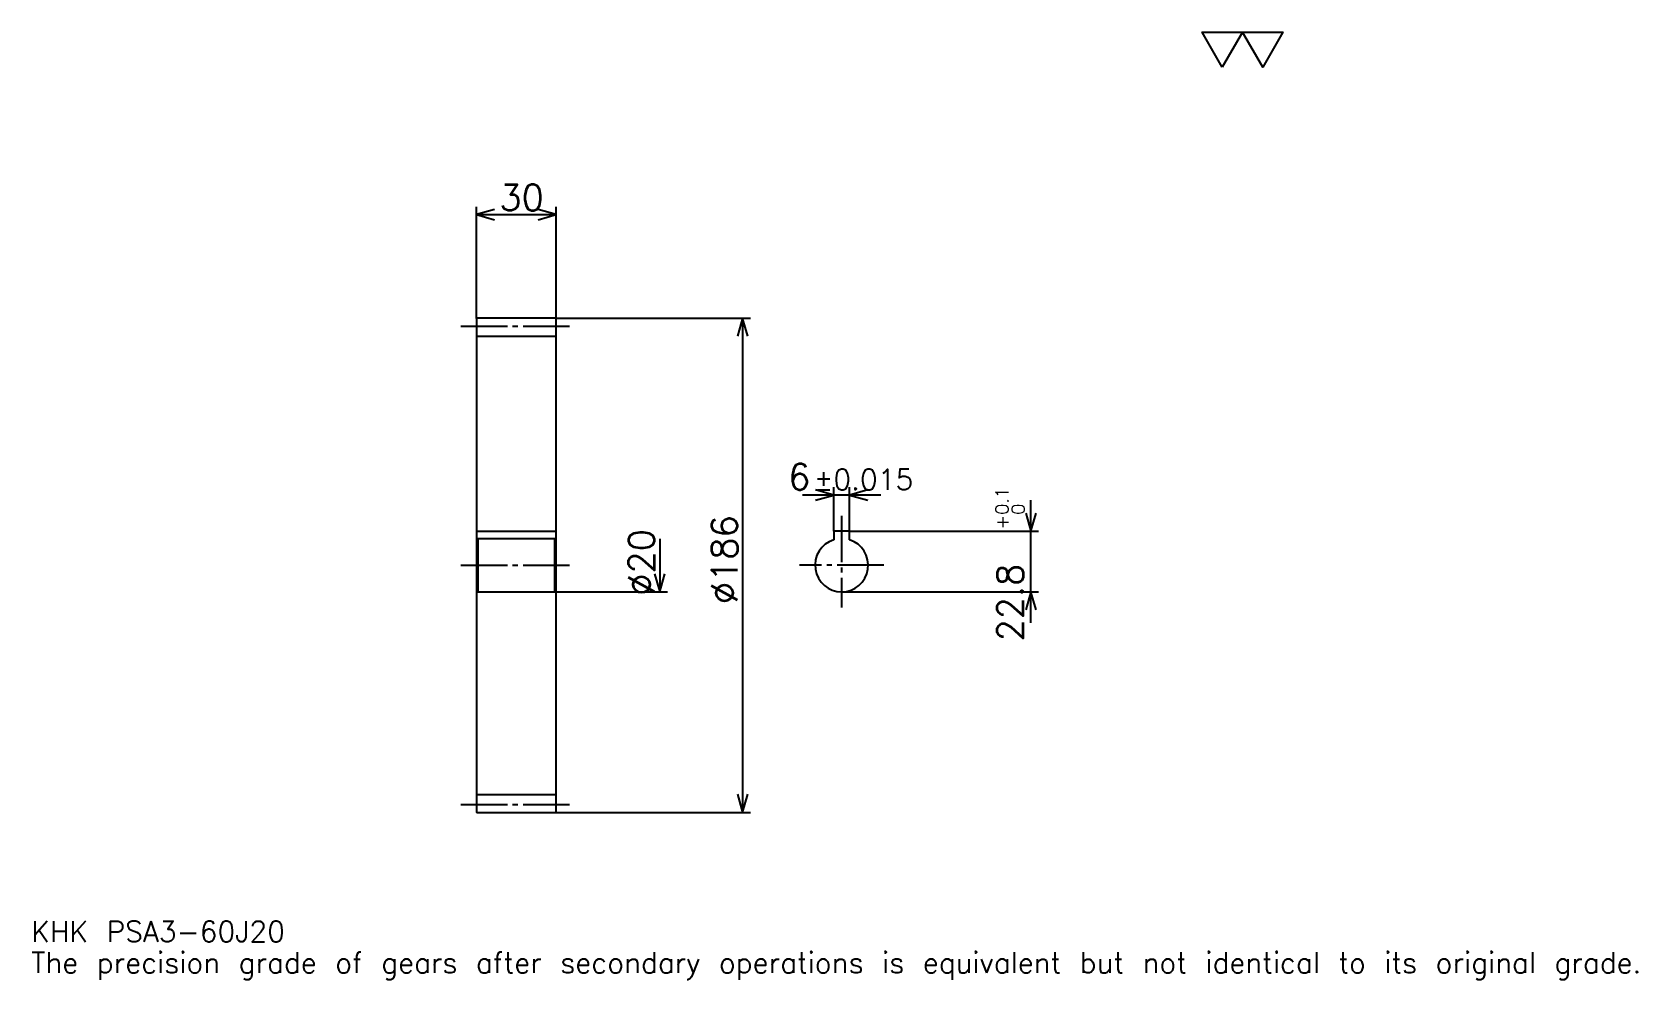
# Model space of a CAD drawing. Extents: x 20 to 624, y 7 to 364.
import ezdxf

# ---------------------------------------------------------------- set-up
doc = ezdxf.new("R2010")
doc.units = 0
doc.linetypes.add('DASHDOT', pattern=[23.380436, 17.535326, -1.94837, 1.94837, -1.94837])
doc.layers.get('0').update_dxf_attribs({"linetype": 'CONTINUOUS'})
doc.layers.add('DASHDOT', color=6, linetype='DASHDOT')
doc.styles.add('KANJI', font='TXT', dxfattribs={"bigfont": 'BIGFONT'})

msp = doc.modelspace()

# ---------------------------------------------------------------- linework, layer by layer
at = {"color": 5}
for p, q in [((186.975555, 256.210602), (186.975555, 298.100555)), ((216.975555, 256.210602), (216.975555, 298.100555)), ((186.975555, 295.177979), (216.975555, 295.177979)), ((186.975555, 256.110596), (186.975555, 256.210602)), ((216.875549, 256.210602), (216.975555, 256.210602)), ((216.975555, 256.210602), (290.039429, 256.210602)), ((216.975555, 256.110596), (216.975555, 256.210602)), ((287.116852, 256.210602), (287.116852, 70.210602)), ((339.084229, 189.649185), (309.703796, 189.649185)), ((321.394043, 176.010605), (321.394043, 192.571747)), ((327.394043, 176.010605), (327.394043, 192.571747)), ((395.586975, 141.520386), (395.586975, 187.700821)), ((327.394043, 176.010605), (398.509521, 176.010605)), ((255.942947, 173.210602), (255.942947, 153.210602)), ((216.975555, 153.210602), (258.865509, 153.210602)), ((324.394043, 153.210602), (398.509521, 153.210602)), ((216.875549, 70.210602), (216.975555, 70.210602)), ((216.975555, 70.210602), (290.039429, 70.210602))]:
    msp.add_line(p, q, dxfattribs=at)
at = {"color": 4}
for p, q in [((186.975555, 249.460602), (216.975555, 249.460602)), ((186.975555, 176.010605), (216.975555, 176.010605)), ((216.975555, 173.710602), (216.475555, 173.210602)), ((186.975555, 152.710602), (187.475555, 153.210602)), ((216.975555, 152.710602), (216.475555, 153.210602)), ((186.975555, 76.960602), (216.975555, 76.960602))]:
    msp.add_line(p, q, dxfattribs=at)
at = {"color": 7}
msp.add_lwpolyline([(467.608704, 350.706512), (460.010071, 363.877502), (490.404633, 363.877502), (482.806, 350.706512), (475.207336, 363.877502), (467.608704, 350.706512)], dxfattribs=at)
at = {"color": 5}
for points in [[(193.794846, 297.126343), (186.975555, 295.177979), (193.794846, 293.229614)], [(210.156265, 293.229614), (216.975555, 295.177979), (210.156265, 297.126343)], [(289.065247, 249.391312), (287.116852, 256.210602), (285.168488, 249.391312)], [(314.574738, 187.700821), (321.394043, 189.649185), (314.574738, 191.597565)], [(334.213318, 191.597565), (327.394043, 189.649185), (334.213318, 187.700821)], [(393.638611, 182.829895), (395.586975, 176.010605), (397.535339, 182.829895)], [(253.994568, 160.029892), (255.942947, 153.210602), (257.891327, 160.029892)], [(397.535339, 146.391312), (395.586975, 153.210602), (393.638611, 146.391312)], [(285.168488, 77.029892), (287.116852, 70.210602), (289.065247, 77.029892)]]:
    msp.add_lwpolyline(points, dxfattribs=at)
at = {"color": 4}
for points in [[(186.975555, 152.710602), (186.975555, 70.3106), (187.075562, 70.210602), (216.875549, 70.210602), (216.975555, 70.3106), (216.975555, 256.110596), (216.875549, 256.210602), (187.075562, 256.210602), (186.975555, 256.110596), (186.975555, 152.710602)], [(327.394043, 172.75), (327.394043, 176.010605), (321.394043, 176.010605), (321.394043, 172.75)], [(186.975555, 173.710602), (187.475555, 173.210602), (187.475555, 153.210602), (216.475555, 153.210602), (216.475555, 173.210602), (187.475555, 173.210602)]]:
    msp.add_lwpolyline(points, dxfattribs=at)
msp.add_arc((324.394043, 163.210602), 10, 107.457602748, 72.542397252, dxfattribs=at)
at = {"layer": 'DASHDOT', "color": 7}
for p, q in [((181.130447, 253.210602), (222.820663, 253.210602)), ((324.394043, 181.855713), (324.394043, 147.365494)), ((181.130447, 163.210602), (222.820663, 163.210602)), ((340.239136, 163.210602), (308.54892, 163.210602)), ((181.130447, 73.210602), (222.820663, 73.210602))]:
    msp.add_line(p, q, dxfattribs=at)

# ---------------------------------------------------------------- texts
at = {"color": 7, "style": 'KANJI'}
for s, height, p in [('30', 9.741848, (195.643356, 296.736694)), ('6', 9.741848, (304.284912, 191.597565)), ('%%p0.015', 7.793478, (313.928162, 191.597565)), ('KHK PSA3-60J20', 7.793478, (19.483696, 21.432066)), ('The precision grade of gears after secondary operations is equivalent but not identical to its original grade.', 7.793478, (19.483696, 9.741848))]:
    msp.add_text(s, height=height, dxfattribs=at).set_placement(p)
for s, height, p in [('0.1', 4.870924, (387.208984, 182.17511)), ('+', 4.870924, (387.208984, 176.719681)), ('0', 4.870924, (393.248901, 182.17511)), ('%%c20', 9.741848, (253.994568, 151.763931)), ('%%c186', 9.741848, (285.168488, 148.597839)), ('22.8', 9.741848, (392.664398, 134.553101))]:
    msp.add_text(s, height=height, rotation=90, dxfattribs=at).set_placement(p)

doc.saveas('drawing.dxf')
